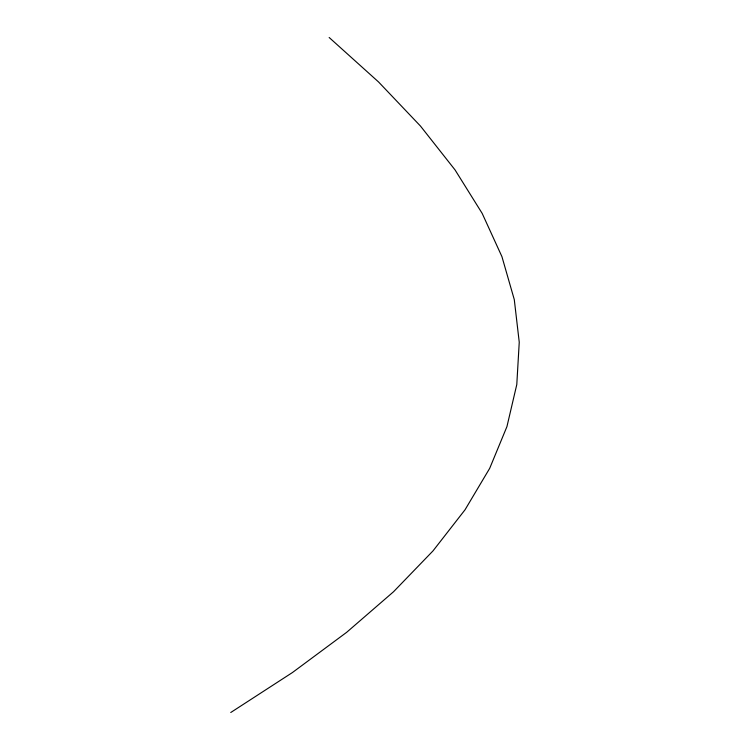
<?xml version="1.0" encoding="UTF-8"?>
<svg xmlns="http://www.w3.org/2000/svg" width="750" height="750" viewBox="0 0 750 750"><rect width="100%" height="100%" fill="white"/><g stroke="black" fill="none" stroke-linecap="round" stroke-linejoin="round"><path stroke-width="1.12" d="M230.756 712.5L292.416 672.553L346.678 632.306L393.525 591.759L432.984 550.913L465.038 509.775L489.694 468.337L506.944 426.591L516.788 384.553L519.244 342.216L514.284 299.587L501.938 256.65L482.184 213.412L455.025 169.884L420.469 126.056L378.516 81.928L329.156 37.5"/></g></svg>
